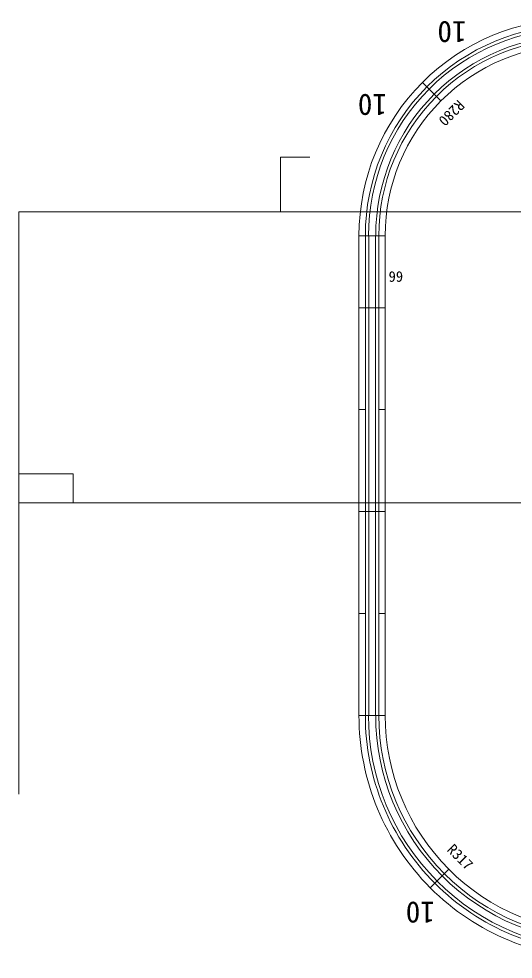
# Model space of a CAD drawing. Units: millimetres, scale not verified. Extents: x -18812 to 36437, y -7239 to 15759.
# Drawn here: x 30037 to 30717, y -2525 to -1233 of the extents above; entities that cross this region are included whole.
import ezdxf
from ezdxf.enums import TextEntityAlignment as Align

# ---------------------------------------------------------------- set-up
doc = ezdxf.new("R2010")
doc.units = ezdxf.units.MM
doc.header["$LTSCALE"] = 8
doc.layers.add('0-1', color=7, linetype='Continuous', lineweight=9)
doc.layers.add('0-7', color=4, linetype='Continuous', lineweight=9)
doc.styles.add('ＭＳ ゴシック', font='')
doc.styles.get('ＭＳ ゴシック').set_extended_font_data('MS Gothic')

msp = doc.modelspace()

# ---------------------------------------------------------------- linework, layer by layer
at = {"layer": '0-1'}
for p, q in [((30617.266, -1345.927), (30591.81, -1320.471)), ((30617.266, -1345.927), (30591.81, -1320.471)), ((30540.528, -1531.189), (30504.528, -1531.189)), ((30513.278, -1630.189), (30513.278, -1531.189)), ((30531.778, -1630.189), (30531.778, -1531.189)), ((30540.527, -1630.191), (30504.527, -1630.191)), ((30504.528, -1630.189), (30540.528, -1630.189)), ((30540.528, -1630.189), (30504.528, -1630.189)), ((30504.528, -1630.191), (30540.527, -1630.191)), ((30513.278, -1910.189), (30513.278, -1630.189)), ((30531.778, -1910.189), (30531.778, -1630.189)), ((30504.528, -1770.189), (30513.278, -1770.189)), ((30531.778, -1770.189), (30540.528, -1770.189)), ((30504.528, -1910.188), (30540.528, -1910.188)), ((30504.528, -1910.189), (30540.528, -1910.189)), ((30504.528, -1910.189), (30540.528, -1910.189)), ((30513.278, -1910.189), (30513.278, -2190.189)), ((30531.778, -1910.189), (30531.778, -2190.189)), ((30504.528, -2050.189), (30513.278, -2050.189)), ((30531.778, -2050.189), (30540.528, -2050.189)), ((30504.528, -2190.188), (30540.528, -2190.188)), ((30504.528, -2190.188), (30540.528, -2190.188)), ((30504.528, -2190.188), (30540.528, -2190.188)), ((30540.528, -2190.188), (30504.528, -2190.188)), ((30504.528, -2190.189), (30540.528, -2190.189)), ((30602.647, -2427.069), (30628.103, -2401.613)), ((30628.103, -2401.613), (30602.647, -2427.069))]:
    msp.add_line(p, q, dxfattribs=at)
at = {"layer": '0-1', "color": 3}
for p, q in [((30504.528, -1630.189), (30504.528, -1531.189)), ((30540.528, -1630.189), (30540.528, -1531.189)), ((30504.528, -1910.189), (30504.528, -1630.189)), ((30540.528, -1910.189), (30540.528, -1630.189)), ((30504.528, -1910.189), (30504.528, -2190.189)), ((30540.528, -1910.189), (30540.528, -2190.189))]:
    msp.add_line(p, q, dxfattribs=at)
at = {"layer": '0-1', "color": 2}
for p, q in [((30518.028, -1630.189), (30518.028, -1531.189)), ((30527.028, -1630.189), (30527.028, -1531.189)), ((30518.028, -1910.189), (30518.028, -1630.189)), ((30527.028, -1910.189), (30527.028, -1630.189)), ((30518.028, -1910.189), (30518.028, -2190.189)), ((30527.028, -1910.189), (30527.028, -2190.189))]:
    msp.add_line(p, q, dxfattribs=at)
at = {"layer": '0-1', "color": 4}
for p, q in [((30504.528, -1630.189), (30540.528, -1630.189)), ((30504.528, -1910.188), (30540.528, -1910.188)), ((30540.528, -1910.189), (30504.528, -1910.189)), ((30540.528, -2190.188), (30504.528, -2190.188))]:
    msp.add_line(p, q, dxfattribs=at)
at = {"layer": '0-1'}
msp.add_lwpolyline([(30531.778, -2190.188), (30513.278, -2190.188), (30531.778, -2190.188)], dxfattribs=at)
at = {"layer": '0-1', "color": 3}
for centre, radius, start, end in [((30802.528, -1531.189), 298, 90, 134.99995), ((30802.528, -1531.189), 262, 90, 135), ((30802.528, -1531.189), 298, 135, 179.99995), ((30802.528, -1531.189), 262, 135, 180), ((30839.528, -2190.188), 335, 180.00002, 225), ((30839.528, -2190.188), 299, 179.99998, 225), ((30839.528, -2190.188), 299, 224.99998, 270), ((30839.528, -2190.188), 335, 225.00002, 270)]:
    msp.add_arc(centre, radius, start, end, dxfattribs=at)
at = {"layer": '0-1'}
for centre, radius, start, end in [((30802.528, -1531.189), 289.25, 90, 134.99995), ((30802.528, -1531.189), 270.75, 90, 135.00002), ((30802.528, -1531.189), 289.25, 135, 179.99995), ((30802.528, -1531.189), 270.75, 135, 180.00002), ((30839.528, -2190.188), 326.25, 180, 225), ((30839.528, -2190.188), 307.75, 180, 225), ((30839.528, -2190.188), 307.75, 225, 270), ((30839.528, -2190.188), 326.25, 225, 270)]:
    msp.add_arc(centre, radius, start, end, dxfattribs=at)
at = {"layer": '0-1', "color": 2}
for centre, radius, start, end in [((30802.528, -1531.189), 285, 90, 134.99995), ((30802.528, -1531.189), 275, 90, 135), ((30802.528, -1531.189), 285, 135, 179.99995), ((30802.528, -1531.189), 275, 135, 180), ((30839.528, -2190.188), 322, 180.00002, 225), ((30839.528, -2190.188), 312, 179.99998, 225), ((30839.528, -2190.188), 312, 224.99998, 270), ((30839.528, -2190.188), 322, 225.00002, 270)]:
    msp.add_arc(centre, radius, start, end, dxfattribs=at)
at = {"layer": '0-7'}
for p, q in [((30396.729, -1423.417), (30396.729, -1498.417)), ((30436.729, -1423.417), (30396.729, -1423.417)), ((30111.729, -1858.417), (30036.729, -1858.417)), ((30111.729, -1898.417), (30111.729, -1858.417))]:
    msp.add_line(p, q, dxfattribs=at)
at = {"layer": '0-7', "color": 6}
for p, q in [((30036.729, -1498.417), (31236.729, -1498.417)), ((30036.729, -2298.417), (30036.729, -1498.417)), ((30036.729, -1898.417), (31236.729, -1898.417))]:
    msp.add_line(p, q, dxfattribs=at)

# ---------------------------------------------------------------- texts
at = {"layer": '0-1', "color": 3, "style": 'ＭＳ ゴシック'}
for p in [(30652.346, -1227.778), (30542.935, -1327.877), (30608.8, -2437.504)]:
    msp.add_text('10', height=29.33, rotation=180, dxfattribs=at).set_placement(p, align=Align.BOTTOM_LEFT)
at = {"layer": '0-1', "style": 'ＭＳ ゴシック'}
for s, rotation, p in [('R280', 225, (30637.802, -1340.374)), ('R317', 315, (30621.31, -2378.916))]:
    msp.add_text(s, height=14.66, rotation=rotation, dxfattribs=at).set_placement(p, align=Align.BOTTOM_LEFT)
msp.add_text('99', height=14.66, dxfattribs=at).set_placement((30545.252, -1598.965), align=Align.BOTTOM_LEFT)

doc.saveas('drawing.dxf')
